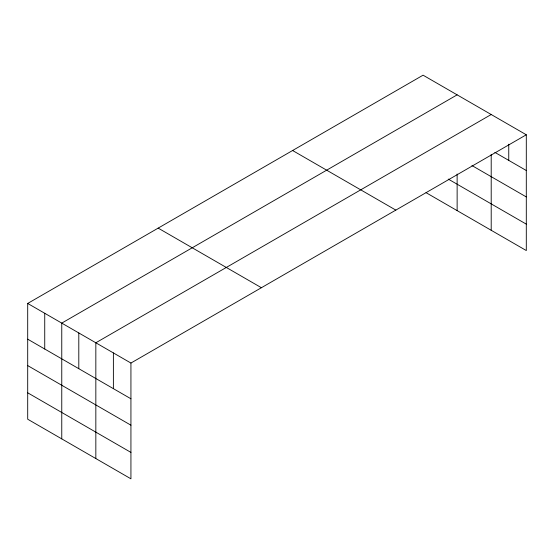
<?xml version="1.0" encoding="UTF-8"?>
<svg xmlns="http://www.w3.org/2000/svg" width="554" height="554" viewBox="0 0 554 554"><rect width="100%" height="100%" fill="white"/><g stroke="black" fill="none" stroke-linecap="round" stroke-linejoin="round"><path stroke-width="0.83" d="M491.204 154.379L491.204 230.291M27.7 303.447L130.931 363.05L130.931 478.815L27.7 419.219L27.7 303.447L423.069 75.185L526.3 134.781L526.3 250.553L426.033 192.66M457.133 94.852L61.764 323.114L61.764 438.886M491.204 114.519L95.835 342.781L95.835 458.553M130.931 363.05L526.3 134.781M494.861 152.364L526.3 170.514M471.946 165.549L526.3 196.926M448.248 179.081L526.3 224.141M292.595 150.508L395.826 210.111M158.174 228.123L261.405 287.72M27.7 339.18L130.931 398.783M27.7 365.592L130.931 425.195M27.7 392.807L130.931 452.403M508.752 144.22L508.752 160.383M457.133 174.004L457.133 210.617M113.383 352.919L113.383 388.652M78.8 332.947L78.8 368.68M44.735 313.28L44.735 349.013"/></g></svg>
